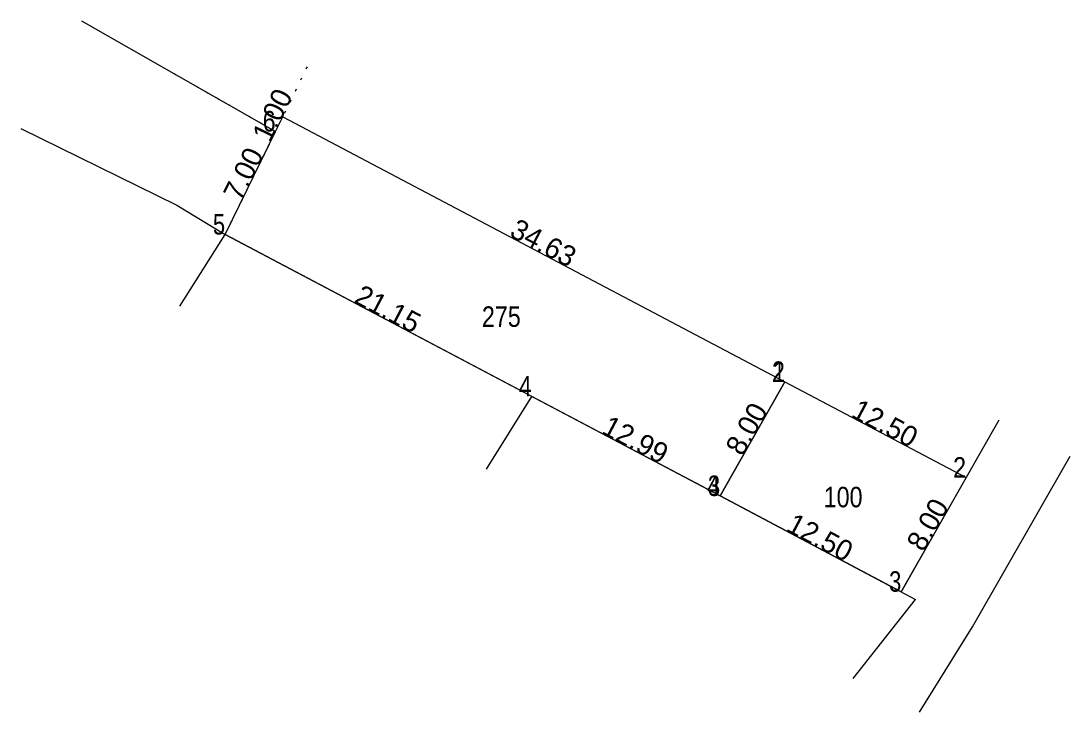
# Model space of a CAD drawing. Header units: metres. Extents: x 551246 to 551886, y 1841039 to 1841175.
# Drawn here: x 551821.9 to 551885.9, y 1841061.8 to 1841104 of the extents above; entities that cross this region are included whole.
import ezdxf
from ezdxf.enums import TextEntityAlignment as Align

# ---------------------------------------------------------------- set-up
doc = ezdxf.new("R2010")
doc.units = ezdxf.units.M
doc.header["$LTSCALE"] = 0.5
doc.linetypes.add('DOTTED', pattern=[1.5, 0.3, -1.2])
for name, color, linetype, lineweight in [('1', 7, 'Continuous', 13), ('10', 7, 'Continuous', 13), ('22', 7, 'Continuous', 13), ('23', 7, 'Continuous', 13), ('63', 7, 'Continuous', 13)]:
    doc.layers.add(name, color=color, linetype=linetype, lineweight=lineweight)

msp = doc.modelspace()

# ---------------------------------------------------------------- linework, layer by layer
at = {"layer": '1'}
for p, q in [((551825.62, 1841103.96), (551837.45, 1841097.22)), ((551821.92, 1841097.39), (551831.42, 1841092.72)), ((551831.42, 1841092.72), (551834.37, 1841090.93))]:
    msp.add_line(p, q, dxfattribs=at)
at = {"layer": '1', "linetype": 'DOTTED'}
msp.add_line((551831.26, 1841100.75), (551837.45, 1841097.22), dxfattribs=at)
at = {"layer": '1'}
for points in [[(551837.89, 1841098.12), (551868.51, 1841081.94), (551864.56, 1841074.98), (551853.07, 1841081.05), (551834.37, 1841090.93), (551837.45, 1841097.22)], [(551868.51, 1841081.94), (551879.56, 1841076.1), (551875.61, 1841069.14), (551864.56, 1841074.98)]]:
    msp.add_lwpolyline(points, close=True, dxfattribs=at)
msp.add_lwpolyline([(551837.89, 1841098.12), (551868.51, 1841081.94), (551879.56, 1841076.1)], dxfattribs=at)
at = {"layer": '10', "linetype": 'DOTTED'}
msp.add_line((551834.37, 1841090.93), (551839.51, 1841101.42), dxfattribs=at)
at = {"layer": '10'}
for p, q in [((551831.6, 1841086.56), (551834.37, 1841090.93)), ((551850.32, 1841076.62), (551853.07, 1841081.05)), ((551875.61, 1841069.14), (551881.58, 1841079.63))]:
    msp.add_line(p, q, dxfattribs=at)
for points in [[(551827.82, 1841094.49), (551831.42, 1841092.72), (551834.37, 1841090.93)], [(551834.37, 1841090.93), (551864.56, 1841074.98), (551876.48, 1841068.67)]]:
    msp.add_lwpolyline(points, dxfattribs=at)
at = {"layer": '22'}
msp.add_line((551868.51, 1841081.94), (551864.56, 1841074.98), dxfattribs=at)
at = {"layer": '23'}
msp.add_line((551872.68, 1841063.85), (551876.48, 1841068.67), dxfattribs=at)
msp.add_lwpolyline([(551876.73, 1841061.8), (551879.95, 1841066.99), (551885.9, 1841077.4)], dxfattribs=at)

# ---------------------------------------------------------------- texts
at = {"layer": '1', "width": 0.85}
for s, p in [('275', (551851.215, 1841085.3)), ('100', (551872.06, 1841074.29))]:
    msp.add_text(s, height=1.25, dxfattribs=at).set_placement(p, align=Align.CENTER)
at = {"layer": '63'}
for s, rotation, p in [('1.00', 63.947, (551837.8131, 1841097.9505)), ('7.00', 63.911, (551836.0442, 1841094.3601)), ('34.63', 332.147, (551853.493, 1841089.8756)), ('21.15', 332.151, (551844.013, 1841085.8404)), ('8.00', 60.424, (551866.7192, 1841078.7715)), ('8.00', 60.424, (551866.7192, 1841078.7715)), ('12.50', 332.143, (551874.328, 1841078.8669)), ('12.99', 332.153, (551859.1081, 1841077.8626)), ('8.00', 60.424, (551877.7592, 1841072.9315)), ('12.50', 332.143, (551870.368, 1841071.9069))]:
    msp.add_text(s, height=1.25, rotation=rotation, dxfattribs=at).set_placement(p, align=Align.CENTER)
for s, width, p in [(' 6', 0.85, (551837.45, 1841097.22)), (' 5', 0.8, (551834.37, 1841090.93)), (' 2', 0.85, (551868.51, 1841081.94)), (' 1', 0.75, (551868.51, 1841081.94)), (' 4', 0.85, (551853.07, 1841081.05)), (' 2', 0.85, (551879.56, 1841076.1)), (' 4', 0.85, (551864.56, 1841074.98)), (' 3', 0.8, (551864.56, 1841074.98)), (' 3', 0.8, (551875.61, 1841069.14))]:
    msp.add_text(s, height=1.25, dxfattribs=dict(at, width=width)).set_placement(p, align=Align.RIGHT)

doc.saveas('drawing.dxf')
